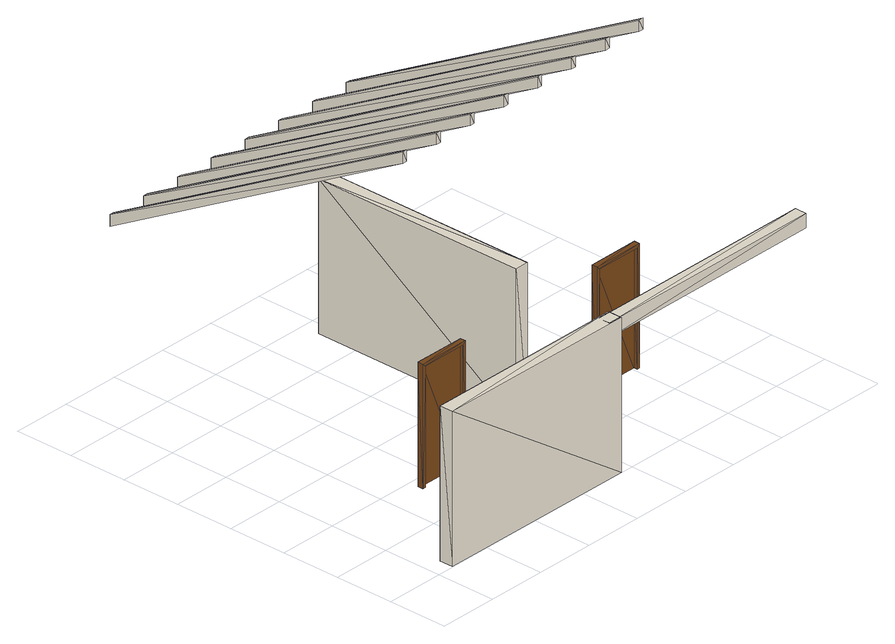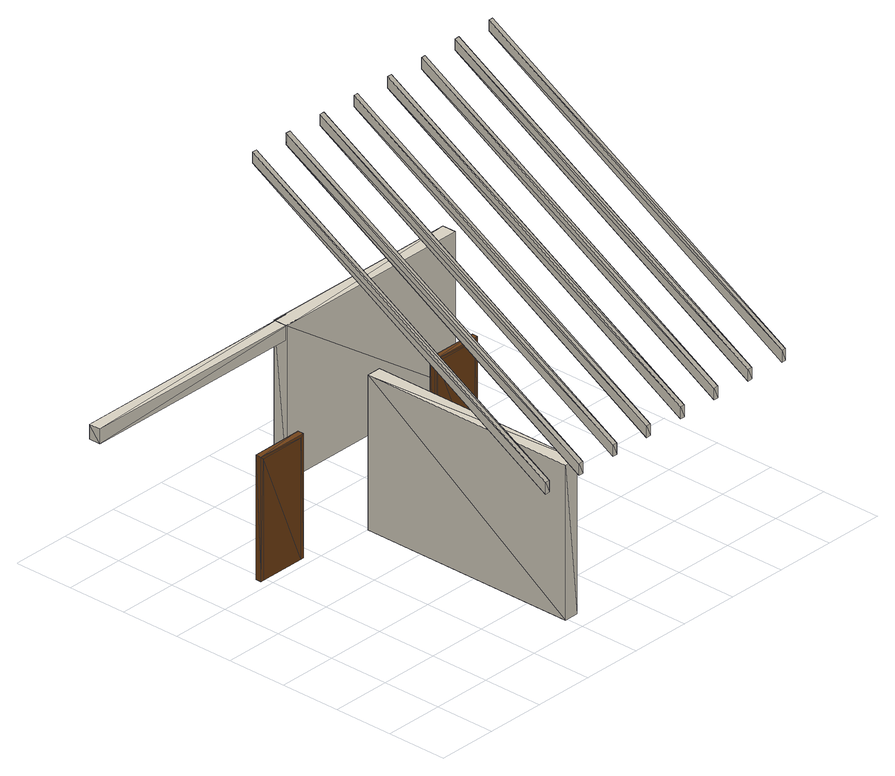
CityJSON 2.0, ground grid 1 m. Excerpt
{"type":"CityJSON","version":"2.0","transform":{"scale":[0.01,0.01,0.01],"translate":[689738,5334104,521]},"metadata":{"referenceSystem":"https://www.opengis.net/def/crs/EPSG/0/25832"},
"CityObjects":{
"building1":{"type":"Building","attributes":{"description":"FZK-Haus create by KHH / IAI / FZK","name":"FZK-Haus","Pset_BuildingCommon.SprinklerProtection":0,"Pset_BuildingCommon.SprinklerProtectionAutomatic":0,"Pset_BuildingCommon.OccupancyType":"citygml:1000 (residential building)","Pset_BuildingCommon.GrossPlannedArea":120,"Pset_BuildingCommon.NumberOfStoreys":2,"Pset_BuildingCommon.YearOfConstruction":"2008","Pset_BuildingCommon.NetAreaPlanned":120,"BaseQuantities.GrossFloorArea":241.5},"children":["building1-1","building1-2","building1-3","building1-4","building1-5","building1-6","building1-7","building1-8","building1-9","building1-10","building1-11","building1-12"]},
"building1-1":{"type":"BuildingConstructiveElement","attributes":{"name":"Sparren-14","Pset_BeamCommon.Slope":1718.87,"Pset_BeamCommon.IsExternal":0,"Pset_BeamCommon.LoadBearing":1,"AC_Pset_Name.Name":"Sparren-14","ArchiCADProperties.Ursprungsgeschoss":"Dachgeschoss","ArchiCADProperties.Raumname":"Galerie","ArchiCADProperties.Raumnummer":"7","ArchiCADProperties.Ebene":"Dachkonstruktion","ArchiCADProperties.Typ":"Objekt","ArchiCADProperties.Geschützt":0,"ArchiCADProperties.Baustoff / Mehrschichtiger Aufbau / Profil / Schraffur":"Solid","ArchiCADProperties.Tragende Funktion":"Nicht definiert","ArchiCADProperties.Lage":"Nicht definiert","ArchiCADProperties.Element-Klassifizierung":"Stab / Stabträger","ArchiCADProperties.Umbau-Status":"Bestand","ArchiCADProperties.Anzeigen auf Umbau-Filter":"Alle relevanten Filter","ArchiCADProperties.Drehwinkel":-90,"ArchiCADProperties.Oberfläche":"Kiefer","ArchiCADQuantities.Höhenangabe zum Projekt-Nullpunkt":3.2,"ArchiCADQuantities.Höhe zu Geschoss":0.5,"ArchiCADQuantities.Oberflächenbereich":3.08,"ArchiCADQuantities.Netto-Volumen":0.0813,"ArchiCADQuantities.Fläche":0.4,"ArchiCADQuantities.Höhe (Z Größe)":2.89,"ArchiCADQuantities.Länge (A)":2.5,"ArchiCADQuantities.Volumen":0.0813,"ArchiCADQuantities.Breite (B)":1,"class":"IfcMember"},"parents":["building1"],"geometry":[{"type":"MultiSurface","lod":"3","boundaries":[[[0,1,2]],[[3,0,2]],[[1,0,4]],[[0,5,4]],[[4,6,1]],[[6,2,1]],[[7,3,6]],[[6,3,2]],[[3,7,5]],[[0,3,5]],[[6,4,7]],[[4,5,7]]]}]},
"building1-2":{"type":"BuildingConstructiveElement","attributes":{"name":"Wand-Int-ERDG-5","Pset_WallCommon.ThermalTransmittance":1.5,"AC_Pset_Name.Name":"Wand-Int-ERDG-5","ArchiCADProperties.Ursprungsgeschoss":"Erdgeschoss","ArchiCADProperties.Raumname":"Küche","ArchiCADProperties.Raumnummer":"6","ArchiCADProperties.Ebene":"Innenwände","ArchiCADProperties.Typ":"Wand","ArchiCADProperties.Geschützt":0,"ArchiCADProperties.Baustoff / Mehrschichtiger Aufbau / Profil / Schraffur":"Leichtbeton 102890359","ArchiCADProperties.Tragende Funktion":"Nicht definiert","ArchiCADProperties.Lage":"Nicht definiert","ArchiCADProperties.Element-Klassifizierung":"Wand","ArchiCADProperties.Umbau-Status":"Bestand","ArchiCADProperties.Anzeigen auf Umbau-Filter":"Alle relevanten Filter","ArchiCADProperties.Struktur - Typ":"Einfach","ArchiCADProperties.Baustoff/Mehrschicht/Profil":"Leichtbeton 102890359","ArchiCADProperties.Außenseite Oberfläche":"Anstrich","ArchiCADProperties.Innenseite Oberfläche":"Anstrich","ArchiCADProperties.Oberfläche Kante":"Anstrich","ArchiCADProperties.Äußerer Neigungswinkel":90,"ArchiCADProperties.Innerer Neigungswinkel":90,"ArchiCADProperties.Wand Neigungstyp":"gerade","ArchiCADProperties.Lage der Referenzlinie":"Außen","ArchiCADProperties.Geschoss für Oberkantenverknüpfung":"Nicht verknüpft","ArchiCADProperties.Geometriemethode":"Uni","BaseQuantities.Length":3.5,"BaseQuantities.Height":2.5,"BaseQuantities.Width":0.24,"BaseQuantities.GrossFootprintArea":0.84,"BaseQuantities.NetFootprintArea":0.84,"BaseQuantities.GrossSideArea":8.75,"BaseQuantities.NetSideArea":8.75,"BaseQuantities.GrossVolume":2.09,"BaseQuantities.NetVolume":2.09,"ArchiCADQuantities.Höhenangabe zum Projekt-Nullpunkt":0,"ArchiCADQuantities.Höhe zu Geschoss":0,"ArchiCADQuantities.Höhe":2.5,"ArchiCADQuantities.Oberflächenbereich":8.75,"ArchiCADQuantities.Netto-Volumen":2.09},"parents":["building1"],"geometry":[{"type":"Solid","lod":"3","boundaries":[[[[8,9,10]],[[10,9,11]],[[9,12,11]],[[11,12,13]],[[12,14,13]],[[13,14,15]],[[14,8,15]],[[15,8,10]],[[8,12,9]],[[14,12,8]],[[10,11,13]],[[15,10,13]]]]}]},
"building1-3":{"type":"BuildingConstructiveElement","attributes":{"name":"Sparren-1","Pset_BeamCommon.Slope":1718.87,"Pset_BeamCommon.IsExternal":0,"Pset_BeamCommon.LoadBearing":1,"AC_Pset_Name.Name":"Sparren-1","ArchiCADProperties.Ursprungsgeschoss":"Dachgeschoss","ArchiCADProperties.Raumname":"Galerie","ArchiCADProperties.Raumnummer":"7","ArchiCADProperties.Ebene":"Dachkonstruktion","ArchiCADProperties.Typ":"Objekt","ArchiCADProperties.Geschützt":0,"ArchiCADProperties.Baustoff / Mehrschichtiger Aufbau / Profil / Schraffur":"Solid","ArchiCADProperties.Tragende Funktion":"Nicht definiert","ArchiCADProperties.Lage":"Nicht definiert","ArchiCADProperties.Element-Klassifizierung":"Stab / Stabträger","ArchiCADProperties.Umbau-Status":"Bestand","ArchiCADProperties.Anzeigen auf Umbau-Filter":"Alle relevanten Filter","ArchiCADProperties.Drehwinkel":-90,"ArchiCADProperties.Oberfläche":"Kiefer","ArchiCADQuantities.Höhenangabe zum Projekt-Nullpunkt":3.2,"ArchiCADQuantities.Höhe zu Geschoss":0.5,"ArchiCADQuantities.Oberflächenbereich":3.08,"ArchiCADQuantities.Netto-Volumen":0.0813,"ArchiCADQuantities.Fläche":0.4,"ArchiCADQuantities.Höhe (Z Größe)":2.89,"ArchiCADQuantities.Länge (A)":2.5,"ArchiCADQuantities.Volumen":0.0813,"ArchiCADQuantities.Breite (B)":1,"class":"IfcMember"},"parents":["building1"],"geometry":[{"type":"MultiSurface","lod":"3","boundaries":[[[16,17,18]],[[19,16,18]],[[17,16,20]],[[16,21,20]],[[20,22,17]],[[22,18,17]],[[23,19,22]],[[22,19,18]],[[19,23,21]],[[16,19,21]],[[22,20,23]],[[20,21,23]]]}]},
"building1-4":{"type":"BuildingConstructiveElement","attributes":{"name":"Sparren-13","Pset_BeamCommon.Slope":1718.87,"Pset_BeamCommon.IsExternal":0,"Pset_BeamCommon.LoadBearing":1,"AC_Pset_Name.Name":"Sparren-13","ArchiCADProperties.Ursprungsgeschoss":"Dachgeschoss","ArchiCADProperties.Raumname":"Galerie","ArchiCADProperties.Raumnummer":"7","ArchiCADProperties.Ebene":"Dachkonstruktion","ArchiCADProperties.Typ":"Objekt","ArchiCADProperties.Geschützt":0,"ArchiCADProperties.Baustoff / Mehrschichtiger Aufbau / Profil / Schraffur":"Solid","ArchiCADProperties.Tragende Funktion":"Nicht definiert","ArchiCADProperties.Lage":"Nicht definiert","ArchiCADProperties.Element-Klassifizierung":"Stab / Stabträger","ArchiCADProperties.Umbau-Status":"Bestand","ArchiCADProperties.Anzeigen auf Umbau-Filter":"Alle relevanten Filter","ArchiCADProperties.Drehwinkel":-90,"ArchiCADProperties.Oberfläche":"Kiefer","ArchiCADQuantities.Höhenangabe zum Projekt-Nullpunkt":3.2,"ArchiCADQuantities.Höhe zu Geschoss":0.5,"ArchiCADQuantities.Oberflächenbereich":3.08,"ArchiCADQuantities.Netto-Volumen":0.0813,"ArchiCADQuantities.Fläche":0.4,"ArchiCADQuantities.Höhe (Z Größe)":2.89,"ArchiCADQuantities.Länge (A)":2.5,"ArchiCADQuantities.Volumen":0.0813,"ArchiCADQuantities.Breite (B)":1,"class":"IfcMember"},"parents":["building1"],"geometry":[{"type":"MultiSurface","lod":"3","boundaries":[[[24,25,26]],[[27,24,26]],[[25,24,28]],[[24,29,28]],[[28,30,25]],[[30,26,25]],[[31,27,30]],[[30,27,26]],[[27,31,29]],[[24,27,29]],[[30,28,31]],[[28,29,31]]]}]},
"building1-5":{"type":"BuildingConstructiveElement","attributes":{"name":"Sparren-12","Pset_BeamCommon.Slope":1718.87,"Pset_BeamCommon.IsExternal":0,"Pset_BeamCommon.LoadBearing":1,"AC_Pset_Name.Name":"Sparren-12","ArchiCADProperties.Ursprungsgeschoss":"Dachgeschoss","ArchiCADProperties.Raumname":"Galerie","ArchiCADProperties.Raumnummer":"7","ArchiCADProperties.Ebene":"Dachkonstruktion","ArchiCADProperties.Typ":"Objekt","ArchiCADProperties.Geschützt":0,"ArchiCADProperties.Baustoff / Mehrschichtiger Aufbau / Profil / Schraffur":"Solid","ArchiCADProperties.Tragende Funktion":"Nicht definiert","ArchiCADProperties.Lage":"Nicht definiert","ArchiCADProperties.Element-Klassifizierung":"Stab / Stabträger","ArchiCADProperties.Umbau-Status":"Bestand","ArchiCADProperties.Anzeigen auf Umbau-Filter":"Alle relevanten Filter","ArchiCADProperties.Drehwinkel":-90,"ArchiCADProperties.Oberfläche":"Kiefer","ArchiCADQuantities.Höhenangabe zum Projekt-Nullpunkt":3.2,"ArchiCADQuantities.Höhe zu Geschoss":0.5,"ArchiCADQuantities.Oberflächenbereich":3.08,"ArchiCADQuantities.Netto-Volumen":0.0813,"ArchiCADQuantities.Fläche":0.4,"ArchiCADQuantities.Höhe (Z Größe)":2.89,"ArchiCADQuantities.Länge (A)":2.5,"ArchiCADQuantities.Volumen":0.0813,"ArchiCADQuantities.Breite (B)":1,"class":"IfcMember"},"parents":["building1"],"geometry":[{"type":"MultiSurface","lod":"3","boundaries":[[[32,33,34]],[[35,32,34]],[[33,32,36]],[[32,37,36]],[[36,38,33]],[[38,34,33]],[[39,35,38]],[[38,35,34]],[[35,39,37]],[[32,35,37]],[[38,36,39]],[[36,37,39]]]}]},
"building1-6":{"type":"BuildingConstructiveElement","attributes":{"name":"Sparren-11","Pset_BeamCommon.Slope":1718.87,"Pset_BeamCommon.IsExternal":0,"Pset_BeamCommon.LoadBearing":1,"AC_Pset_Name.Name":"Sparren-11","ArchiCADProperties.Ursprungsgeschoss":"Dachgeschoss","ArchiCADProperties.Raumname":"Galerie","ArchiCADProperties.Raumnummer":"7","ArchiCADProperties.Ebene":"Dachkonstruktion","ArchiCADProperties.Typ":"Objekt","ArchiCADProperties.Geschützt":0,"ArchiCADProperties.Baustoff / Mehrschichtiger Aufbau / Profil / Schraffur":"Solid","ArchiCADProperties.Tragende Funktion":"Nicht definiert","ArchiCADProperties.Lage":"Nicht definiert","ArchiCADProperties.Element-Klassifizierung":"Stab / Stabträger","ArchiCADProperties.Umbau-Status":"Bestand","ArchiCADProperties.Anzeigen auf Umbau-Filter":"Alle relevanten Filter","ArchiCADProperties.Drehwinkel":-90,"ArchiCADProperties.Oberfläche":"Kiefer","ArchiCADQuantities.Höhenangabe zum Projekt-Nullpunkt":3.2,"ArchiCADQuantities.Höhe zu Geschoss":0.5,"ArchiCADQuantities.Oberflächenbereich":3.08,"ArchiCADQuantities.Netto-Volumen":0.0813,"ArchiCADQuantities.Fläche":0.4,"ArchiCADQuantities.Höhe (Z Größe)":2.89,"ArchiCADQuantities.Länge (A)":2.5,"ArchiCADQuantities.Volumen":0.0813,"ArchiCADQuantities.Breite (B)":1,"class":"IfcMember"},"parents":["building1"],"geometry":[{"type":"MultiSurface","lod":"3","boundaries":[[[40,41,42]],[[43,40,42]],[[41,40,44]],[[40,45,44]],[[44,46,41]],[[46,42,41]],[[47,43,46]],[[46,43,42]],[[43,47,45]],[[40,43,45]],[[46,44,47]],[[44,45,47]]]}]},
"building1-7":{"type":"BuildingConstructiveElement","attributes":{"name":"Wand-Int-ERDG-3","Pset_WallCommon.ThermalTransmittance":1.5,"AC_Pset_Name.Name":"Wand-Int-ERDG-3","ArchiCADProperties.Ursprungsgeschoss":"Erdgeschoss","ArchiCADProperties.Raumname":"Flur","ArchiCADProperties.Raumnummer":"1","ArchiCADProperties.Ebene":"Innenwände","ArchiCADProperties.Typ":"Wand","ArchiCADProperties.Geschützt":0,"ArchiCADProperties.Baustoff / Mehrschichtiger Aufbau / Profil / Schraffur":"Leichtbeton 102890359","ArchiCADProperties.Tragende Funktion":"Nicht definiert","ArchiCADProperties.Lage":"Nicht definiert","ArchiCADProperties.Element-Klassifizierung":"Wand","ArchiCADProperties.Umbau-Status":"Bestand","ArchiCADProperties.Anzeigen auf Umbau-Filter":"Alle relevanten Filter","ArchiCADProperties.Struktur - Typ":"Einfach","ArchiCADProperties.Baustoff/Mehrschicht/Profil":"Leichtbeton 102890359","ArchiCADProperties.Außenseite Oberfläche":"Anstrich","ArchiCADProperties.Innenseite Oberfläche":"Anstrich","ArchiCADProperties.Oberfläche Kante":"Anstrich","ArchiCADProperties.Äußerer Neigungswinkel":90,"ArchiCADProperties.Innerer Neigungswinkel":90,"ArchiCADProperties.Wand Neigungstyp":"gerade","ArchiCADProperties.Lage der Referenzlinie":"Außen","ArchiCADProperties.Geschoss für Oberkantenverknüpfung":"Nicht verknüpft","ArchiCADProperties.Geometriemethode":"Uni","BaseQuantities.Length":7.11,"BaseQuantities.Height":2.5,"BaseQuantities.Width":0.24,"BaseQuantities.GrossFootprintArea":1.71,"BaseQuantities.NetFootprintArea":1.71,"BaseQuantities.GrossSideArea":17.48,"BaseQuantities.NetSideArea":13.92,"BaseQuantities.GrossVolume":4.27,"BaseQuantities.NetVolume":3.41,"ArchiCADQuantities.Höhenangabe zum Projekt-Nullpunkt":0,"ArchiCADQuantities.Höhe zu Geschoss":0,"ArchiCADQuantities.Höhe":2.5,"ArchiCADQuantities.Oberflächenbereich":14.22,"ArchiCADQuantities.Netto-Volumen":3.41},"parents":["building1"],"geometry":[{"type":"Solid","lod":"3","boundaries":[[[[48,49,50]],[[49,51,50]],[[49,48,52]],[[48,53,52]],[[54,55,52]],[[56,54,52]],[[54,56,57]],[[54,57,58]],[[55,51,49]],[[52,55,49]],[[55,59,51]],[[59,50,51]],[[60,61,62]],[[62,61,63]],[[48,50,59]],[[59,62,53]],[[62,63,53]],[[48,59,53]],[[63,56,53]],[[56,52,53]],[[56,63,57]],[[63,61,57]],[[60,58,61]],[[58,57,61]],[[58,60,54]],[[60,62,54]],[[59,55,62]],[[55,54,62]],[[64,62,65]],[[62,60,65]],[[50,66,60]],[[66,65,60]],[[67,64,66]],[[64,65,66]],[[62,64,59]],[[64,67,59]],[[60,62,59]],[[50,60,59]],[[66,50,67]],[[50,59,67]],[[68,69,70]],[[69,71,70]],[[69,68,72]],[[68,73,72]],[[74,75,72]],[[76,74,72]],[[74,76,77]],[[74,77,78]],[[75,71,69]],[[72,75,69]],[[75,79,71]],[[79,70,71]],[[80,81,82]],[[82,81,83]],[[68,70,79]],[[79,82,73]],[[82,83,73]],[[68,79,73]],[[83,76,73]],[[76,72,73]],[[76,83,77]],[[83,81,77]],[[80,78,81]],[[78,77,81]],[[78,80,74]],[[80,82,74]],[[79,75,82]],[[75,74,82]],[[84,82,85]],[[82,80,85]],[[70,86,80]],[[86,85,80]],[[87,84,86]],[[84,85,86]],[[82,84,79]],[[84,87,79]],[[80,82,79]],[[70,80,79]],[[86,70,87]],[[70,79,87]]]],"semantics":{"surfaces":[{"type":"Door"}],"values":[[0,0,0,0,0,0,0,0,0,0,0,0,0,0,0,0,0,0,0,0,0,0,0,0,0,0,0,0,0,0,0,0,0,0,0,0,0,0,0,0,0,0,0,0,0,0,0,0,0,0,0,0,0,0,0,0,0,0,0,0,0,0,0,0,0,0,0,0,0,0,0,0,0,0,0,0,0,0,0,0]]}}]},
"building1-8":{"type":"BuildingConstructiveElement","attributes":{"name":"Sparren-10","Pset_BeamCommon.Slope":1718.87,"Pset_BeamCommon.IsExternal":0,"Pset_BeamCommon.LoadBearing":1,"AC_Pset_Name.Name":"Sparren-10","ArchiCADProperties.Ursprungsgeschoss":"Dachgeschoss","ArchiCADProperties.Raumname":"Galerie","ArchiCADProperties.Raumnummer":"7","ArchiCADProperties.Ebene":"Dachkonstruktion","ArchiCADProperties.Typ":"Objekt","ArchiCADProperties.Geschützt":0,"ArchiCADProperties.Baustoff / Mehrschichtiger Aufbau / Profil / Schraffur":"Solid","ArchiCADProperties.Tragende Funktion":"Nicht definiert","ArchiCADProperties.Lage":"Nicht definiert","ArchiCADProperties.Element-Klassifizierung":"Stab / Stabträger","ArchiCADProperties.Umbau-Status":"Bestand","ArchiCADProperties.Anzeigen auf Umbau-Filter":"Alle relevanten Filter","ArchiCADProperties.Drehwinkel":-90,"ArchiCADProperties.Oberfläche":"Kiefer","ArchiCADQuantities.Höhenangabe zum Projekt-Nullpunkt":3.2,"ArchiCADQuantities.Höhe zu Geschoss":0.5,"ArchiCADQuantities.Oberflächenbereich":3.08,"ArchiCADQuantities.Netto-Volumen":0.0813,"ArchiCADQuantities.Fläche":0.4,"ArchiCADQuantities.Höhe (Z Größe)":2.89,"ArchiCADQuantities.Länge (A)":2.5,"ArchiCADQuantities.Volumen":0.0813,"ArchiCADQuantities.Breite (B)":1,"class":"IfcMember"},"parents":["building1"],"geometry":[{"type":"MultiSurface","lod":"3","boundaries":[[[88,89,90]],[[91,88,90]],[[89,88,92]],[[88,93,92]],[[92,94,89]],[[94,90,89]],[[95,91,94]],[[94,91,90]],[[91,95,93]],[[88,91,93]],[[94,92,95]],[[92,93,95]]]}]},
"building1-9":{"type":"BuildingConstructiveElement","attributes":{"name":"Wand-Int-ERDG-1","Pset_WallCommon.ThermalTransmittance":1.5,"AC_Pset_Name.Name":"Wand-Int-ERDG-1","ArchiCADProperties.Ursprungsgeschoss":"Erdgeschoss","ArchiCADProperties.Raumname":"Buero","ArchiCADProperties.Raumnummer":"2","ArchiCADProperties.Ebene":"Innenwände","ArchiCADProperties.Typ":"Wand","ArchiCADProperties.Geschützt":0,"ArchiCADProperties.Baustoff / Mehrschichtiger Aufbau / Profil / Schraffur":"Leichtbeton 102890359","ArchiCADProperties.Tragende Funktion":"Nicht definiert","ArchiCADProperties.Lage":"Nicht definiert","ArchiCADProperties.Element-Klassifizierung":"Wand","ArchiCADProperties.Umbau-Status":"Bestand","ArchiCADProperties.Anzeigen auf Umbau-Filter":"Alle relevanten Filter","ArchiCADProperties.Struktur - Typ":"Einfach","ArchiCADProperties.Baustoff/Mehrschicht/Profil":"Leichtbeton 102890359","ArchiCADProperties.Außenseite Oberfläche":"Anstrich","ArchiCADProperties.Innenseite Oberfläche":"Anstrich","ArchiCADProperties.Oberfläche Kante":"Anstrich","ArchiCADProperties.Äußerer Neigungswinkel":90,"ArchiCADProperties.Innerer Neigungswinkel":90,"ArchiCADProperties.Wand Neigungstyp":"gerade","ArchiCADProperties.Lage der Referenzlinie":"Außen","ArchiCADProperties.Geschoss für Oberkantenverknüpfung":"Nicht verknüpft","ArchiCADProperties.Geometriemethode":"Uni","BaseQuantities.Length":3.71,"BaseQuantities.Height":2.5,"BaseQuantities.Width":0.24,"BaseQuantities.GrossFootprintArea":0.89,"BaseQuantities.NetFootprintArea":0.89,"BaseQuantities.GrossSideArea":9.28,"BaseQuantities.NetSideArea":9.28,"BaseQuantities.GrossVolume":2.23,"BaseQuantities.NetVolume":2.23,"ArchiCADQuantities.Höhenangabe zum Projekt-Nullpunkt":0,"ArchiCADQuantities.Höhe zu Geschoss":0,"ArchiCADQuantities.Höhe":2.5,"ArchiCADQuantities.Oberflächenbereich":9.28,"ArchiCADQuantities.Netto-Volumen":2.23},"parents":["building1"],"geometry":[{"type":"Solid","lod":"3","boundaries":[[[[96,97,98]],[[98,97,99]],[[97,100,99]],[[99,100,101]],[[100,102,101]],[[101,102,103]],[[102,96,103]],[[103,96,98]],[[96,100,97]],[[102,100,96]],[[98,99,101]],[[103,98,101]]]]}]},
"building1-10":{"type":"BuildingConstructiveElement","attributes":{"name":"Unterzug-1","Pset_BeamCommon.Slope":0,"Pset_BeamCommon.Reference":"Radial Gradient Fill 1515460218 200 x 240","AC_Pset_Name.Name":"Unterzug-1","ArchiCADProperties.Ursprungsgeschoss":"Erdgeschoss","ArchiCADProperties.Raumname":"Flur","ArchiCADProperties.Raumnummer":"1","ArchiCADProperties.Ebene":"Unterzuege","ArchiCADProperties.Typ":"Unterzug","ArchiCADProperties.Geschützt":0,"ArchiCADProperties.Baustoff / Mehrschichtiger Aufbau / Profil / Schraffur":"Radial Gradient Fill 1515460218","ArchiCADProperties.Tragende Funktion":"Nicht definiert","ArchiCADProperties.Lage":"Nicht definiert","ArchiCADProperties.Element-Klassifizierung":"Balken / Unterzug","ArchiCADProperties.Umbau-Status":"Bestand","ArchiCADProperties.Anzeigen auf Umbau-Filter":"Alle relevanten Filter","ArchiCADProperties.Struktur - Typ":"Einfach","ArchiCADProperties.Oberfläche oben":"Kiefer, glänzend","ArchiCADProperties.Oberfläche unten":"Kiefer, glänzend","ArchiCADProperties.Linke Seite Oberfläche":"Kiefer, glänzend","ArchiCADProperties.Rechte Seite Oberfläche":"Kiefer, glänzend","ArchiCADProperties.Oberfläche links":"Kiefer, glänzend","ArchiCADProperties.Baustoff/Profil":"Radial Gradient Fill 1515460218","ArchiCADProperties.Unterzug Neigungswinkel":0,"ArchiCADProperties.Unterzug Querschnitt":"Rechteckig","BaseQuantities.NetSurfaceAreaExtrudedSides":3.59,"BaseQuantities.Length":4.08,"BaseQuantities.Width":0.2,"BaseQuantities.Depth":0.24,"BaseQuantities.CrossSectionArea":0.048,"BaseQuantities.OuterSurfaceArea":3.59,"BaseQuantities.TotalSurfaceArea":3.69,"BaseQuantities.GrossSurfaceArea":3.69,"BaseQuantities.GrossVolume":0.196,"BaseQuantities.NetVolume":0.196,"ArchiCADQuantities.Höhenangabe zum Projekt-Nullpunkt":2.5,"ArchiCADQuantities.Höhe zu Geschoss":2.5,"ArchiCADQuantities.Höhe":0.24,"ArchiCADQuantities.Oberflächenbereich":3.69,"ArchiCADQuantities.Netto-Volumen":0.196},"parents":["building1"],"geometry":[{"type":"Solid","lod":"3","boundaries":[[[[104,105,106]],[[106,105,107]],[[105,108,107]],[[107,108,109]],[[108,110,109]],[[109,110,111]],[[110,104,111]],[[111,104,106]],[[104,108,105]],[[110,108,104]],[[106,107,109]],[[111,106,109]]]]}]},
"building1-11":{"type":"BuildingConstructiveElement","attributes":{"name":"Sparren-9","Pset_BeamCommon.Slope":1718.87,"Pset_BeamCommon.IsExternal":0,"Pset_BeamCommon.LoadBearing":1,"AC_Pset_Name.Name":"Sparren-9","ArchiCADProperties.Ursprungsgeschoss":"Dachgeschoss","ArchiCADProperties.Raumname":"Galerie","ArchiCADProperties.Raumnummer":"7","ArchiCADProperties.Ebene":"Dachkonstruktion","ArchiCADProperties.Typ":"Objekt","ArchiCADProperties.Geschützt":0,"ArchiCADProperties.Baustoff / Mehrschichtiger Aufbau / Profil / Schraffur":"Solid","ArchiCADProperties.Tragende Funktion":"Nicht definiert","ArchiCADProperties.Lage":"Nicht definiert","ArchiCADProperties.Element-Klassifizierung":"Stab / Stabträger","ArchiCADProperties.Umbau-Status":"Bestand","ArchiCADProperties.Anzeigen auf Umbau-Filter":"Alle relevanten Filter","ArchiCADProperties.Drehwinkel":-90,"ArchiCADProperties.Oberfläche":"Kiefer","ArchiCADQuantities.Höhenangabe zum Projekt-Nullpunkt":3.2,"ArchiCADQuantities.Höhe zu Geschoss":0.5,"ArchiCADQuantities.Oberflächenbereich":3.08,"ArchiCADQuantities.Netto-Volumen":0.0813,"ArchiCADQuantities.Fläche":0.4,"ArchiCADQuantities.Höhe (Z Größe)":2.89,"ArchiCADQuantities.Länge (A)":2.5,"ArchiCADQuantities.Volumen":0.0813,"ArchiCADQuantities.Breite (B)":1,"class":"IfcMember"},"parents":["building1"],"geometry":[{"type":"MultiSurface","lod":"3","boundaries":[[[112,113,114]],[[115,112,114]],[[113,112,116]],[[112,117,116]],[[116,118,113]],[[118,114,113]],[[119,115,118]],[[118,115,114]],[[115,119,117]],[[112,115,117]],[[118,116,119]],[[116,117,119]]]}]},
"building1-12":{"type":"BuildingConstructiveElement","attributes":{"name":"Sparren-8","Pset_BeamCommon.Slope":1718.87,"Pset_BeamCommon.IsExternal":0,"Pset_BeamCommon.LoadBearing":1,"AC_Pset_Name.Name":"Sparren-8","ArchiCADProperties.Ursprungsgeschoss":"Dachgeschoss","ArchiCADProperties.Raumname":"Galerie","ArchiCADProperties.Raumnummer":"7","ArchiCADProperties.Ebene":"Dachkonstruktion","ArchiCADProperties.Typ":"Objekt","ArchiCADProperties.Geschützt":0,"ArchiCADProperties.Baustoff / Mehrschichtiger Aufbau / Profil / Schraffur":"Solid","ArchiCADProperties.Tragende Funktion":"Nicht definiert","ArchiCADProperties.Lage":"Nicht definiert","ArchiCADProperties.Element-Klassifizierung":"Stab / Stabträger","ArchiCADProperties.Umbau-Status":"Bestand","ArchiCADProperties.Anzeigen auf Umbau-Filter":"Alle relevanten Filter","ArchiCADProperties.Drehwinkel":-90,"ArchiCADProperties.Oberfläche":"Kiefer","ArchiCADQuantities.Höhenangabe zum Projekt-Nullpunkt":3.2,"ArchiCADQuantities.Höhe zu Geschoss":0.5,"ArchiCADQuantities.Oberflächenbereich":3.08,"ArchiCADQuantities.Netto-Volumen":0.0813,"ArchiCADQuantities.Fläche":0.4,"ArchiCADQuantities.Höhe (Z Größe)":2.89,"ArchiCADQuantities.Länge (A)":2.5,"ArchiCADQuantities.Volumen":0.0813,"ArchiCADQuantities.Breite (B)":1,"class":"IfcMember"},"parents":["building1"],"geometry":[{"type":"MultiSurface","lod":"3","boundaries":[[[120,121,122]],[[123,120,122]],[[121,120,124]],[[120,125,124]],[[124,126,121]],[[126,122,121]],[[127,123,126]],[[126,123,122]],[[123,127,125]],[[120,123,125]],[[126,124,127]],[[124,125,127]]]}]}
},
"vertices":[
[36,650,310],[36,100,627],[44,100,627],[44,650,310],[36,100,609],[36,650,291],[44,100,609],[44,650,291],
[30,1,0],[380,1,0],[30,1,250],[380,1,250],[380,25,0],[380,25,250],[30,25,0],[30,25,250],
[106,650,310],[106,100,627],[114,100,627],[114,650,310],[106,100,609],[106,650,291],[114,100,609],[114,650,291],
[176,650,310],[176,100,627],[184,100,627],[184,650,310],[176,100,609],[176,650,291],[184,100,609],[184,650,291],
[246,650,310],[246,100,627],[254,100,627],[254,650,310],[246,100,609],[246,650,291],[254,100,609],[254,650,291],
[316,650,310],[316,100,627],[324,100,627],[324,650,310],[316,100,609],[316,650,291],[324,100,609],[324,650,291],
[610,185,0],[610,175,0],[605,185,0],[605,175,0],[610,175,201],[610,185,201],[527,175,196],[605,175,196],[522,175,201],[522,175,0],[527,175,0],[605,185,196],[527,185,0],[522,185,0],[527,185,196],[522,185,201],[527,181,196],[527,181,0],[605,181,0],[605,181,196],[249,185,0],[249,175,0],[244,185,0],[244,175,0],[249,175,201],[249,185,201],[166,175,196],[244,175,196],[161,175,201],[161,175,0],[166,175,0],[244,185,196],[166,185,0],[161,185,0],[166,185,196],[161,185,201],[166,181,196],[166,181,0],[244,181,0],[244,181,196],
[386,650,310],[386,100,627],[394,100,627],[394,650,310],[386,100,609],[386,650,291],[394,100,609],[394,650,291],
[380,570,0],[380,199,0],[380,570,250],[380,199,250],[404,199,0],[404,199,250],[404,570,0],[404,570,250],
[357,23,226],[357,23,250],[765,23,226],[765,23,250],[357,3,250],[765,3,250],[357,3,226],[765,3,226],
[456,650,310],[456,100,627],[464,100,627],[464,650,310],[456,100,609],[456,650,291],[464,100,609],[464,650,291],
[526,650,310],[526,100,627],[534,100,627],[534,650,310],[526,100,609],[526,650,291],[534,100,609],[534,650,291]
]}
